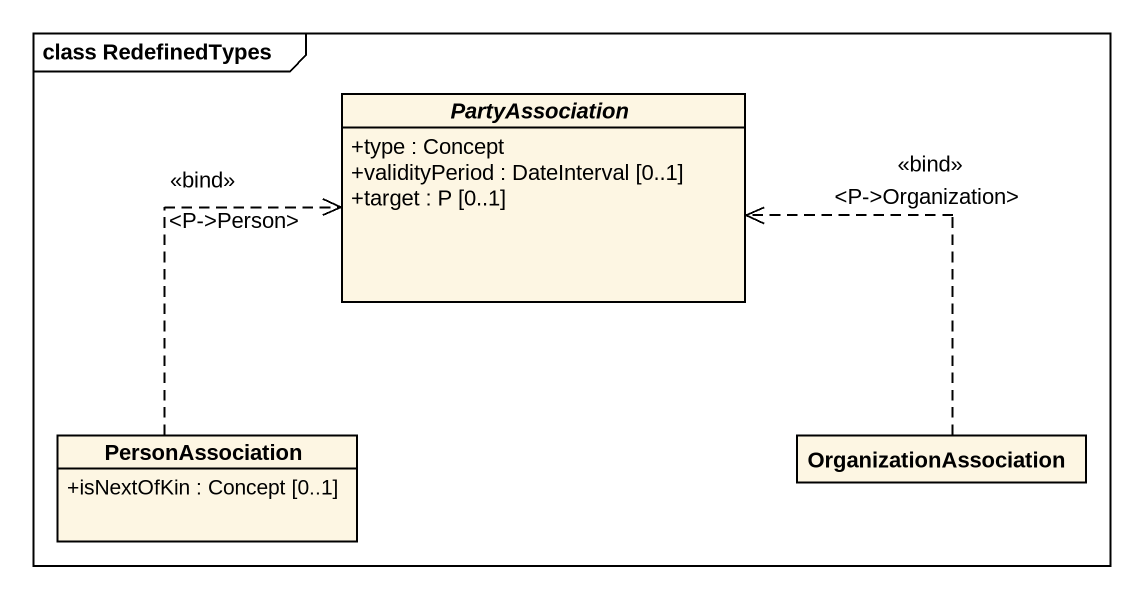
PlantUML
@startuml
mainframe class RedefinedTypes
hide circle
hide empty members
skinparam classAttributeIconSize 0
abstract class PartyAssociation {
  +type : Concept
  +validityPeriod : DateInterval [0..1]
  +target : P [0..1]
}
class PersonAssociation {
  +isNextOfKin : Concept [0..1]
}
class OrganizationAssociation
PersonAssociation .up.> PartyAssociation : <<bind>>\n<P->Person>
OrganizationAssociation .up.> PartyAssociation : <<bind>>\n<P->Organization>
@enduml
